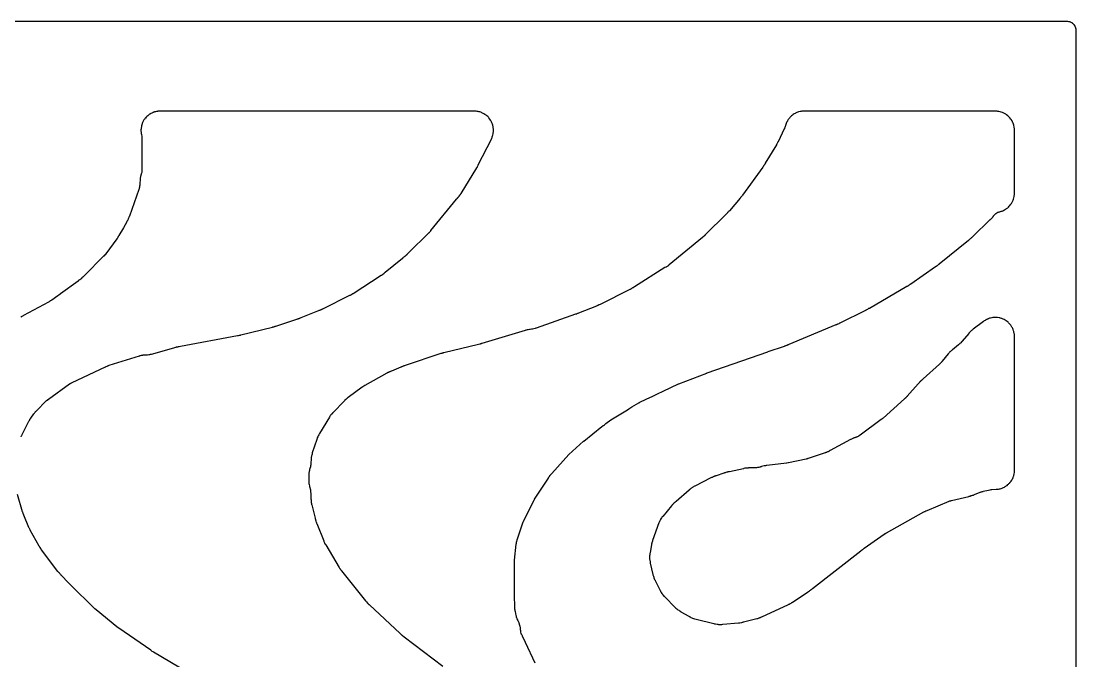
# Model space of a CAD drawing. Header units: millimetres. Extents: x 0 to 300, y 0 to 300.
# Drawn here: x 162.6 to 300.1, y 216.7 to 300.1 of the extents above; entities that cross this region are included whole.
import ezdxf

# ---------------------------------------------------------------- set-up
doc = ezdxf.new("R2010")
doc.units = ezdxf.units.MM
doc.layers.add('CUT', color=7, linetype='CONTINUOUS')

msp = doc.modelspace()

# ---------------------------------------------------------------- linework, layer by layer
at = {"layer": 'CUT'}
for points in [[(1.15, 300.07), (298.85, 300.07), (298.86, 300.07), (298.99, 300.06), (299.12, 300.04), (299.22, 300.02), (299.25, 300.01), (299.27, 300), (299.33, 299.98), (299.34, 299.98), (299.43, 299.94), (299.44, 299.93), (299.54, 299.87), (299.55, 299.86), (299.59, 299.83), (299.6, 299.82), (299.61, 299.82), (299.64, 299.8), (299.69, 299.75), (299.72, 299.72), (299.73, 299.72), (299.77, 299.67), (299.78, 299.66), (299.79, 299.65), (299.8, 299.63), (299.81, 299.63), (299.83, 299.59), (299.84, 299.58), (299.86, 299.55), (299.87, 299.54), (299.88, 299.53), (299.92, 299.46), (299.92, 299.45), (299.93, 299.44), (299.94, 299.43), (299.95, 299.4), (299.96, 299.37), (299.98, 299.33), (299.99, 299.32), (300, 299.3), (300.02, 299.24), (300.02, 299.23), (300.02, 299.22), (300.03, 299.17), (300.04, 299.14), (300.05, 299.12), (300.05, 299.11), (300.05, 299.09), (300.06, 299.03), (300.06, 299.02), (300.06, 299.01), (300.07, 299), (300.07, 298.99), (300.07, 298.98), (300.08, 298.85), (300.08, 298.84), (300.08, 1.15)], [(162.6, 245.89), (162.61, 245.91), (162.63, 245.95), (162.63, 245.96), (162.67, 246.04), (162.67, 246.05), (162.69, 246.09), (162.71, 246.14), (163.62, 247.96), (163.68, 248.04), (163.69, 248.07), (163.73, 248.13), (163.75, 248.17), (163.76, 248.19), (163.8, 248.24), (163.85, 248.3), (163.86, 248.32), (164.26, 248.89), (164.27, 248.9), (164.29, 248.93), (164.31, 248.95), (164.32, 248.96), (164.33, 248.98), (164.34, 248.99), (164.38, 249.06), (164.45, 249.13), (164.48, 249.16), (164.5, 249.19), (164.56, 249.25), (165.93, 250.63), (166.13, 250.79), (166.14, 250.8), (166.17, 250.82), (168.92, 252.8), (169.01, 252.86), (169.02, 252.86), (169.04, 252.88), (169.06, 252.89), (169.11, 252.92), (169.14, 252.93), (169.16, 252.95), (169.26, 253), (173.6, 255.03), (173.63, 255.05), (173.67, 255.07), (173.82, 255.13), (173.86, 255.15), (173.87, 255.15), (173.9, 255.16), (173.93, 255.17), (173.96, 255.18), (173.98, 255.19), (174.09, 255.23), (178.04, 256.46), (178.05, 256.46), (178.08, 256.48), (178.12, 256.49), (178.15, 256.49), (178.29, 256.53), (178.31, 256.53), (178.32, 256.53), (178.33, 256.53), (178.38, 256.54), (178.44, 256.56), (178.45, 256.56), (178.46, 256.56), (178.47, 256.56), (178.5, 256.57), (178.53, 256.57), (178.54, 256.57), (178.6, 256.58), (178.64, 256.58), (178.93, 256.59), (179.03, 256.6), (179.06, 256.6), (179.08, 256.6), (179.26, 256.62), (179.36, 256.64), (179.45, 256.66), (179.57, 256.69), (179.61, 256.7), (182.82, 257.61), (182.83, 257.62), (182.87, 257.63), (182.88, 257.63), (182.92, 257.64), (182.94, 257.64), (182.97, 257.64), (183.01, 257.65), (183.11, 257.67), (183.19, 257.69), (183.39, 257.74), (190.8, 259.09), (190.87, 259.1), (190.92, 259.11), (190.93, 259.11), (190.94, 259.11), (191.05, 259.14), (191.07, 259.15), (191.08, 259.15), (191.09, 259.15), (191.19, 259.17), (191.24, 259.19), (195.36, 260.21), (195.41, 260.22), (195.43, 260.23), (195.53, 260.25), (195.65, 260.29), (195.67, 260.3), (195.7, 260.31), (195.79, 260.33), (198.53, 261.25), (198.56, 261.26), (198.64, 261.28), (198.65, 261.28), (198.7, 261.3), (198.71, 261.3), (198.75, 261.31), (198.78, 261.32), (198.85, 261.34), (198.92, 261.37), (198.96, 261.39), (198.98, 261.4), (199.09, 261.45), (201.29, 262.33), (201.39, 262.36), (201.4, 262.37), (201.45, 262.39), (201.46, 262.39), (201.52, 262.41), (201.58, 262.43), (201.6, 262.44), (201.62, 262.45), (201.71, 262.48), (201.74, 262.5), (201.78, 262.52), (201.81, 262.53), (201.85, 262.55), (201.89, 262.57), (201.92, 262.59), (201.93, 262.59), (202.01, 262.63), (202.03, 262.64), (205.46, 264.35), (205.53, 264.38), (205.54, 264.39), (205.58, 264.41), (205.62, 264.43), (205.65, 264.44), (205.71, 264.48), (205.74, 264.5), (205.75, 264.5), (205.78, 264.53), (205.84, 264.57), (205.86, 264.59), (205.87, 264.6), (209.52, 266.95), (209.54, 266.96), (209.55, 266.96), (209.57, 266.97), (209.6, 266.99), (209.63, 267), (209.67, 267.03), (209.68, 267.03), (209.71, 267.05), (209.73, 267.06), (209.76, 267.09), (209.77, 267.09), (209.82, 267.13), (209.86, 267.16), (209.91, 267.21), (209.92, 267.22), (209.93, 267.22), (209.95, 267.24), (209.96, 267.25), (209.98, 267.27), (210.01, 267.3), (210.06, 267.34), (212.33, 269.2), (212.38, 269.25), (212.42, 269.28), (212.43, 269.29), (212.44, 269.3), (212.51, 269.36), (212.53, 269.38), (212.56, 269.4), (212.57, 269.41), (212.59, 269.42), (212.62, 269.44), (212.63, 269.44), (212.64, 269.45), (212.66, 269.46), (212.72, 269.51), (212.75, 269.53), (212.81, 269.59), (212.83, 269.61), (212.84, 269.61), (212.86, 269.63), (212.87, 269.64), (212.9, 269.67), (212.91, 269.68), (212.94, 269.71), (212.98, 269.76), (213.05, 269.83), (215.78, 272.53), (215.79, 272.53), (215.81, 272.55), (215.88, 272.62), (215.99, 272.75), (216, 272.77), (219.33, 276.86), (219.36, 276.89), (219.37, 276.9), (219.42, 276.95), (219.49, 277.04), (219.51, 277.06), (219.53, 277.08), (219.54, 277.09), (219.55, 277.1), (219.56, 277.11), (219.57, 277.12), (219.58, 277.14), (219.59, 277.15), (219.61, 277.17), (219.62, 277.19), (219.64, 277.21), (219.65, 277.22), (219.65, 277.23), (219.66, 277.24), (219.69, 277.27), (219.69, 277.28), (219.7, 277.29), (219.72, 277.31), (219.73, 277.32), (219.73, 277.33), (219.74, 277.34), (219.77, 277.37), (219.77, 277.38), (219.78, 277.39), (219.8, 277.41), (219.8, 277.42), (219.81, 277.43), (219.82, 277.44), (219.86, 277.49), (219.87, 277.51), (219.88, 277.52), (219.91, 277.57), (219.94, 277.62), (219.94, 277.63), (221.99, 280.95), (222, 280.96), (222.03, 281.01), (222.04, 281.03), (222.08, 281.1), (222.1, 281.13), (222.13, 281.2), (222.15, 281.23), (222.17, 281.28), (222.19, 281.33), (223.89, 284.71), (223.94, 284.81), (223.98, 284.9), (224.02, 285), (224.06, 285.13), (224.08, 285.22), (224.12, 285.4), (224.15, 285.55), (224.16, 285.66), (224.16, 285.67), (224.17, 285.79), (224.17, 285.89), (224.17, 285.9), (224.16, 286.05), (224.14, 286.13), (224.15, 286.13), (224.12, 286.29), (224.12, 286.32), (224.11, 286.32), (224.09, 286.43), (224.07, 286.51), (224.03, 286.64), (224, 286.72), (223.97, 286.8), (223.97, 286.82), (223.92, 286.93), (223.88, 287.01), (223.84, 287.08), (223.82, 287.12), (223.81, 287.13), (223.8, 287.15), (223.71, 287.29), (223.57, 287.47), (223.5, 287.54), (223.47, 287.58), (223.46, 287.59), (223.42, 287.63), (223.42, 287.64), (223.32, 287.73), (223.22, 287.81), (223.06, 287.92), (222.92, 288), (222.84, 288.04), (222.81, 288.05), (222.64, 288.14), (222.61, 288.15), (222.5, 288.2), (222.4, 288.24), (222.28, 288.26), (222.17, 288.28), (222.16, 288.28), (222.15, 288.28), (222.14, 288.28), (222.1, 288.3), (222.07, 288.3), (222.06, 288.3), (221.92, 288.33), (221.77, 288.34), (180.65, 288.34), (180.63, 288.34), (180.54, 288.34), (180.5, 288.33), (180.44, 288.32), (180.38, 288.31), (180.33, 288.3), (180.25, 288.29), (180.1, 288.26), (180.01, 288.23), (179.99, 288.22), (179.96, 288.21), (179.92, 288.2), (179.91, 288.2), (179.88, 288.19), (179.85, 288.18), (179.78, 288.15), (179.74, 288.14), (179.63, 288.09), (179.5, 288.02), (179.48, 288.01), (179.47, 288), (179.44, 287.99), (179.4, 287.96), (179.34, 287.93), (179.25, 287.86), (179.11, 287.75), (179, 287.66), (178.98, 287.64), (178.91, 287.56), (178.81, 287.44), (178.79, 287.41), (178.73, 287.34), (178.72, 287.33), (178.71, 287.31), (178.69, 287.29), (178.62, 287.2), (178.57, 287.12), (178.53, 287.05), (178.48, 286.95), (178.43, 286.84), (178.38, 286.72), (178.36, 286.66), (178.35, 286.63), (178.33, 286.56), (178.32, 286.51), (178.31, 286.5), (178.29, 286.38), (178.28, 286.33), (178.24, 286.13), (178.23, 286.02), (178.22, 285.91), (178.22, 285.75), (178.23, 285.64), (178.24, 285.53), (178.27, 285.38), (178.27, 285.35), (178.28, 285.32), (178.29, 285.24), (178.33, 285.09), (178.34, 284.98), (178.35, 284.84), (178.35, 280.63), (178.34, 280.49), (178.32, 280.36), (178.3, 280.26), (178.27, 280.18), (178.26, 280.14), (178.26, 280.13), (178.22, 279.99), (178.22, 279.97), (178.18, 279.81), (178.16, 279.73), (178.16, 279.72), (178.14, 279.64), (178.14, 279.62), (178.12, 279.52), (178.1, 279.38), (178.08, 278.96), (178.08, 278.93), (178.07, 278.79), (178.06, 278.68), (178.06, 278.66), (178.06, 278.64), (178.05, 278.61), (178.05, 278.58), (178.05, 278.57), (178.03, 278.48), (178.03, 278.46), (178.03, 278.45), (178.03, 278.44), (178.02, 278.41), (178.01, 278.37), (178.01, 278.36), (178, 278.33), (177.99, 278.29), (177.98, 278.27), (177.98, 278.26), (177.98, 278.25), (177.97, 278.23), (177.97, 278.22), (177.97, 278.21), (177.94, 278.13), (176.72, 274.67), (176.71, 274.65), (176.7, 274.62), (176.65, 274.48), (176.65, 274.47), (176.57, 274.3), (176.55, 274.26), (176.52, 274.2), (176.47, 274.1), (176.45, 274.06), (176.44, 274.04), (176.39, 273.95), (176.39, 273.94), (175.93, 273.13), (175.34, 272.14), (175.33, 272.13), (175.32, 272.11), (175.3, 272.08), (175.29, 272.05), (175.27, 272.02), (175.27, 272.01), (175.25, 271.98), (175.23, 271.95), (175.2, 271.89), (175.19, 271.88), (175.17, 271.85), (175.15, 271.81), (175.09, 271.72), (173.63, 269.75), (173.55, 269.64), (173.52, 269.6), (173.51, 269.59), (173.5, 269.58), (173.48, 269.57), (173.47, 269.56), (173.38, 269.46), (173.37, 269.45), (173.35, 269.43), (170.85, 266.92), (170.66, 266.73), (170.61, 266.69), (170.52, 266.61), (170.51, 266.59), (170.48, 266.55), (170.47, 266.55), (170.44, 266.52), (170.37, 266.46), (170.3, 266.41), (170.29, 266.4), (170.26, 266.37), (170.25, 266.37), (170.23, 266.36), (170.21, 266.35), (170.14, 266.3), (170.1, 266.27), (170.07, 266.25), (170.04, 266.22), (170.02, 266.21), (167.74, 264.55), (167.68, 264.51), (167.5, 264.38), (167.37, 264.28), (166.61, 263.73), (166.58, 263.71), (166.57, 263.71), (166.51, 263.68), (166.45, 263.63), (166.41, 263.61), (166.41, 263.6), (166.39, 263.59), (166.38, 263.58), (166.36, 263.57), (166.35, 263.57), (166.32, 263.54), (166.31, 263.54), (166.29, 263.52), (166.26, 263.5), (166.18, 263.45), (162.9, 261.7), (162.85, 261.67), (162.79, 261.63), (162.77, 261.62), (162.69, 261.58), (162.67, 261.56), (162.65, 261.55), (162.63, 261.54), (162.61, 261.53), (162.57, 261.52)], [(229.59, 216.44), (228.34, 219.11), (227.94, 219.96), (227.94, 219.97), (227.9, 220.06), (227.86, 220.11), (227.86, 220.12), (227.85, 220.14), (227.84, 220.15), (227.8, 220.25), (227.79, 220.29), (227.75, 220.44), (227.75, 220.46), (227.73, 220.59), (227.72, 220.63), (227.72, 220.64), (227.72, 220.66), (227.71, 220.73), (227.7, 220.85), (227.7, 220.89), (227.7, 220.91), (227.69, 220.92), (227.69, 220.93), (227.69, 220.97), (227.69, 220.99), (227.68, 221.05), (227.66, 221.15), (227.65, 221.17), (227.65, 221.19), (227.62, 221.33), (227.58, 221.48), (227.56, 221.52), (227.52, 221.65), (227.51, 221.67), (227.48, 221.75), (227.45, 221.82), (227.44, 221.85), (227.4, 221.93), (227.39, 221.95), (227.36, 222), (227.35, 222.03), (227.34, 222.05), (227.27, 222.18), (227.21, 222.29), (227.21, 222.3), (227.21, 222.31), (227.21, 222.32), (227.2, 222.33), (227.19, 222.38), (227.18, 222.4), (227.18, 222.42), (227.17, 222.47), (227.15, 222.54), (227.13, 222.63), (227.02, 223.16), (227.01, 223.2), (227, 223.24), (226.99, 223.28), (226.99, 223.29), (226.99, 223.3), (226.99, 223.31), (226.99, 223.32), (226.98, 223.33), (226.98, 223.34), (226.96, 223.46), (226.95, 223.49), (226.95, 223.51), (226.95, 223.53), (226.95, 223.59), (226.94, 223.63), (226.94, 223.65), (226.94, 223.67), (226.94, 223.68), (226.94, 223.7), (226.91, 225.28), (226.91, 229.84), (227.13, 231.92), (227.14, 231.97), (227.15, 232.03), (227.16, 232.07), (227.16, 232.09), (227.17, 232.12), (227.17, 232.15), (227.17, 232.16), (227.19, 232.24), (227.2, 232.29), (227.25, 232.47), (227.96, 234.57), (227.97, 234.6), (227.98, 234.66), (227.99, 234.69), (227.99, 234.7), (228, 234.71), (228, 234.72), (228, 234.73), (228.02, 234.76), (228.03, 234.78), (228.03, 234.79), (228.08, 234.87), (228.1, 234.91), (228.13, 234.96), (228.13, 234.97), (228.14, 234.99), (228.18, 235.05), (229.47, 237.7), (229.48, 237.71), (229.5, 237.74), (229.52, 237.77), (229.53, 237.78), (231.32, 240.54), (231.36, 240.59), (231.38, 240.63), (231.38, 240.64), (231.39, 240.66), (231.46, 240.74), (231.48, 240.78), (231.49, 240.8), (231.5, 240.81), (231.51, 240.84), (231.52, 240.85), (231.53, 240.86), (231.54, 240.87), (231.55, 240.89), (231.56, 240.9), (231.57, 240.91), (231.59, 240.93), (231.61, 240.95), (231.68, 241.03), (231.72, 241.08), (231.76, 241.13), (231.77, 241.15), (233.99, 243.6), (235.92, 245.34), (235.94, 245.35), (238.31, 247.25), (238.4, 247.32), (238.47, 247.37), (238.5, 247.39), (238.63, 247.49), (238.77, 247.59), (238.83, 247.63), (239.48, 248.11), (241.62, 249.44), (241.79, 249.55), (241.8, 249.55), (242.21, 249.8), (243.11, 250.33), (243.17, 250.36), (243.22, 250.39), (243.23, 250.39), (243.26, 250.41), (244.07, 250.8), (244.92, 251.21), (245.55, 251.51), (246.27, 251.85), (248.27, 252.8), (248.32, 252.82), (248.33, 252.82), (251.96, 254.21), (251.99, 254.23), (252, 254.23), (252.03, 254.24), (259.92, 257), (259.93, 257), (259.96, 257.01), (262.1, 257.73), (262.16, 257.76), (262.18, 257.77), (262.27, 257.79), (262.3, 257.81), (262.33, 257.82), (262.39, 257.84), (262.46, 257.87), (262.49, 257.88), (262.52, 257.9), (262.55, 257.91), (262.57, 257.92), (262.59, 257.92), (262.65, 257.95), (262.67, 257.96), (262.71, 257.98), (268.85, 260.53), (268.91, 260.56), (268.94, 260.57), (268.97, 260.58), (268.98, 260.59), (268.99, 260.59), (269, 260.59), (269.04, 260.61), (269.11, 260.63), (269.22, 260.68), (269.32, 260.74), (269.34, 260.75), (272.68, 262.43), (272.69, 262.43), (272.77, 262.47), (272.78, 262.48), (272.79, 262.48), (272.8, 262.49), (272.84, 262.5), (272.95, 262.55), (273.05, 262.61), (273.1, 262.65), (273.11, 262.66), (273.14, 262.67), (273.17, 262.69), (273.18, 262.69), (278.05, 265.52), (278.07, 265.53), (278.1, 265.55), (278.11, 265.55), (278.13, 265.56), (278.17, 265.58), (278.18, 265.58), (278.21, 265.6), (278.24, 265.62), (278.27, 265.64), (278.28, 265.64), (278.29, 265.65), (278.3, 265.65), (278.31, 265.66), (278.4, 265.72), (278.45, 265.76), (278.5, 265.79), (278.52, 265.81), (278.54, 265.83), (278.56, 265.84), (278.58, 265.86), (281.77, 268.08), (281.78, 268.08), (281.81, 268.1), (281.87, 268.14), (281.92, 268.16), (281.95, 268.19), (282, 268.22), (282.02, 268.24), (282.04, 268.25), (282.12, 268.31), (282.16, 268.35), (282.25, 268.42), (282.26, 268.43), (286.1, 271.52), (286.12, 271.54), (286.17, 271.57), (286.22, 271.62), (286.25, 271.64), (286.32, 271.71), (286.34, 271.73), (286.39, 271.78), (286.47, 271.84), (286.5, 271.87), (286.53, 271.9), (286.57, 271.94), (286.61, 271.98), (286.62, 271.98), (288.91, 274.21), (288.94, 274.23), (288.95, 274.24), (288.97, 274.26), (288.98, 274.27), (288.99, 274.28), (289.05, 274.33), (289.06, 274.34), (289.07, 274.35), (289.08, 274.36), (289.11, 274.39), (289.2, 274.49), (289.24, 274.54), (289.26, 274.57), (289.27, 274.58), (289.29, 274.61), (289.34, 274.67), (289.36, 274.7), (289.44, 274.8), (289.45, 274.81), (289.56, 274.92), (289.65, 275), (289.76, 275.08), (289.85, 275.14), (289.88, 275.15), (289.89, 275.16), (289.9, 275.16), (289.93, 275.18), (289.99, 275.2), (290.08, 275.23), (290.17, 275.24), (290.27, 275.27), (290.32, 275.29), (290.34, 275.3), (290.35, 275.3), (290.38, 275.31), (290.39, 275.31), (290.42, 275.32), (290.43, 275.32), (290.43, 275.33), (290.45, 275.33), (290.56, 275.37), (290.67, 275.42), (290.8, 275.49), (290.82, 275.51), (290.83, 275.51), (290.86, 275.52), (290.9, 275.55), (290.96, 275.58), (291.05, 275.65), (291.19, 275.76), (291.3, 275.85), (291.4, 275.95), (291.49, 276.06), (291.6, 276.2), (291.67, 276.3), (291.73, 276.4), (291.77, 276.47), (291.83, 276.58), (291.87, 276.66), (291.9, 276.75), (291.95, 276.89), (292, 277.05), (292.03, 277.2), (292.05, 277.33), (292.07, 277.45), (292.08, 277.58), (292.08, 285.93), (292.07, 286.06), (292.05, 286.18), (292.03, 286.31), (292, 286.46), (291.97, 286.55), (291.95, 286.6), (291.94, 286.65), (291.93, 286.68), (291.92, 286.71), (291.89, 286.78), (291.88, 286.82), (291.83, 286.93), (291.76, 287.06), (291.75, 287.08), (291.74, 287.09), (291.73, 287.12), (291.7, 287.16), (291.67, 287.22), (291.6, 287.31), (291.49, 287.45), (291.4, 287.56), (291.3, 287.66), (291.19, 287.75), (291.05, 287.86), (290.95, 287.93), (290.85, 287.99), (290.78, 288.03), (290.67, 288.09), (290.59, 288.13), (290.5, 288.16), (290.36, 288.21), (290.2, 288.26), (290.05, 288.29), (289.92, 288.31), (289.8, 288.33), (289.67, 288.34), (264.65, 288.34), (264.56, 288.34), (264.43, 288.33), (264.43, 288.32), (264.36, 288.32), (264.28, 288.31), (264.14, 288.28), (263.98, 288.24), (263.95, 288.23), (263.94, 288.23), (263.82, 288.2), (263.7, 288.15), (263.53, 288.07), (263.47, 288.04), (263.34, 287.97), (263.24, 287.91), (263.21, 287.89), (263.13, 287.83), (263.03, 287.75), (262.96, 287.68), (262.89, 287.62), (262.79, 287.51), (262.74, 287.44), (262.63, 287.3), (262.61, 287.28), (262.58, 287.24), (262.52, 287.15), (262.47, 287.06), (262.47, 287.05), (262.44, 287), (262.41, 286.95), (262.41, 286.94), (262.36, 286.84), (262.32, 286.74), (262.28, 286.62), (262.24, 286.49), (262.24, 286.48), (262.23, 286.45), (262.23, 286.44), (262.18, 286.34), (262.15, 286.22), (262.15, 286.21), (262.11, 286.11), (262.11, 286.1), (262.08, 286.04), (262.07, 286.02), (261.26, 284.36), (261.25, 284.34), (261.2, 284.25), (261.18, 284.22), (261.14, 284.14), (261.11, 284.1), (261.08, 284.04), (261.07, 284.02), (261.06, 284), (261.04, 283.96), (259.6, 281.57), (259.59, 281.55), (259.56, 281.5), (259.56, 281.49), (259.55, 281.47), (259.54, 281.46), (259.53, 281.43), (259.49, 281.37), (259.48, 281.34), (259.47, 281.32), (259.42, 281.26), (259.36, 281.17), (259.34, 281.15), (259.34, 281.14), (259.28, 281.06), (259.27, 281.05), (259.26, 281.03), (256.62, 277.38), (256.61, 277.38), (256.57, 277.31), (256.49, 277.2), (256.46, 277.17), (256.45, 277.16), (256.43, 277.13), (256.41, 277.11), (256.39, 277.09), (256.37, 277.07), (256.33, 277.02), (254.91, 275.37), (254.85, 275.31), (254.85, 275.3), (254.79, 275.24), (254.77, 275.22), (254.73, 275.18), (254.73, 275.17), (254.71, 275.15), (254.65, 275.09), (254.63, 275.07), (254.62, 275.05), (254.59, 275.02), (254.55, 274.98), (251.78, 272.21), (251.75, 272.18), (251.73, 272.16), (251.71, 272.14), (251.68, 272.12), (251.64, 272.08), (251.63, 272.07), (251.62, 272.06), (251.59, 272.04), (251.57, 272.02), (251.56, 272.01), (251.55, 272), (251.51, 271.97), (251.43, 271.9), (251.42, 271.89), (247.07, 268.31), (247.03, 268.28), (247, 268.26), (246.98, 268.24), (246.92, 268.2), (246.88, 268.16), (246.87, 268.16), (246.84, 268.14), (246.81, 268.12), (246.8, 268.11), (246.73, 268.06), (246.71, 268.05), (246.71, 268.04), (246.7, 268.04), (246.68, 268.02), (246.62, 268), (246.52, 267.95), (242.53, 265.45), (242.45, 265.39), (242.44, 265.39), (242.42, 265.37), (242.41, 265.37), (242.36, 265.34), (242.31, 265.31), (242.3, 265.3), (242.28, 265.29), (242.27, 265.28), (242.26, 265.28), (242.25, 265.27), (242.09, 265.17), (242.06, 265.16), (241.99, 265.12), (241.96, 265.1), (238.06, 263.16), (237.92, 263.09), (237.89, 263.08), (237.88, 263.07), (237.85, 263.06), (237.82, 263.05), (237.79, 263.04), (237.77, 263.03), (237.72, 263.01), (237.69, 262.99), (237.68, 262.98), (237.67, 262.98), (237.65, 262.97), (237.64, 262.97), (237.63, 262.96), (237.58, 262.94), (235.24, 262.02), (235.23, 262.01), (235.18, 261.99), (235.13, 261.97), (235.05, 261.93), (235.03, 261.92), (235, 261.91), (234.93, 261.89), (234.92, 261.88), (234.9, 261.87), (234.88, 261.87), (229.72, 260.06), (229.69, 260.05), (229.61, 260.03), (229.41, 259.97), (229.25, 259.94), (229.21, 259.93), (229.12, 259.92), (228.96, 259.91), (228.86, 259.89), (228.68, 259.86), (228.57, 259.84), (228.42, 259.8), (228.4, 259.8), (228.29, 259.77), (222.64, 258.06), (222.6, 258.05), (222.59, 258.05), (222.56, 258.04), (222.53, 258.03), (222.5, 258.02), (222.49, 258.02), (222.45, 258), (222.38, 257.98), (222.2, 257.93), (217.71, 256.86), (217.69, 256.86), (217.67, 256.85), (217.63, 256.84), (217.62, 256.84), (217.61, 256.84), (217.6, 256.83), (217.59, 256.83), (217.57, 256.82), (217.56, 256.82), (217.55, 256.82), (217.53, 256.81), (217.5, 256.8), (217.49, 256.8), (217.44, 256.78), (217.42, 256.78), (217.4, 256.77), (217.31, 256.75), (212.64, 255.19), (212.57, 255.16), (212.56, 255.16), (212.55, 255.15), (212.54, 255.15), (212.53, 255.15), (212.5, 255.14), (212.46, 255.13), (212.43, 255.12), (212.42, 255.12), (212.31, 255.08), (212.23, 255.04), (212.2, 255.03), (212.17, 255.01), (212.16, 255), (212.15, 255), (212.13, 254.99), (212.12, 254.98), (212.1, 254.97), (210.87, 254.48), (210.83, 254.47), (210.74, 254.43), (210.64, 254.38), (210.61, 254.36), (210.59, 254.35), (210.58, 254.34), (210.57, 254.34), (210.56, 254.33), (210.52, 254.32), (210.49, 254.31), (210.48, 254.3), (210.47, 254.3), (210.45, 254.29), (210.4, 254.27), (210.39, 254.26), (210.37, 254.25), (210.36, 254.25), (210.35, 254.24), (210.33, 254.23), (210.31, 254.22), (210.3, 254.21), (210.29, 254.21), (210.26, 254.19), (207.41, 252.61), (207.35, 252.58), (207.27, 252.53), (207.21, 252.49), (207.2, 252.48), (207.19, 252.47), (207.15, 252.44), (207.1, 252.41), (207.07, 252.38), (205.25, 251.05), (205.21, 251.02), (205.16, 250.98), (205.12, 250.95), (205.06, 250.89), (205.04, 250.87), (205.03, 250.87), (205.01, 250.85), (204.98, 250.82), (204.92, 250.78), (204.81, 250.68), (204.79, 250.66), (204.77, 250.64), (204.76, 250.62), (203.24, 249.05), (203.23, 249.04), (203.21, 249.02), (203.17, 248.97), (203.1, 248.89), (203.08, 248.87), (203.08, 248.86), (202.99, 248.76), (202.94, 248.69), (202.86, 248.59), (202.79, 248.49), (201.48, 246.33), (201.41, 246.18), (201.39, 246.15), (201.34, 246.04), (201.33, 246.03), (201.27, 245.92), (201.26, 245.9), (201.21, 245.8), (201.18, 245.7), (201.18, 245.69), (201.15, 245.6), (201.14, 245.55), (200.56, 243.82), (200.54, 243.73), (200.54, 243.72), (200.53, 243.69), (200.52, 243.64), (200.48, 243.52), (200.46, 243.44), (200.44, 243.35), (200.42, 243.26), (200.4, 243.12), (200.39, 243), (200.39, 242.88), (200.39, 242.85), (200.38, 242.6), (200.37, 242.5), (200.37, 242.41), (200.36, 242.3), (200.35, 242.26), (200.35, 242.23), (200.34, 242.18), (200.33, 242.15), (200.33, 242.11), (200.31, 241.99), (200.3, 241.97), (200.28, 241.91), (200.27, 241.88), (200.25, 241.81), (200.24, 241.79), (200.24, 241.78), (200.23, 241.75), (200.21, 241.68), (200.21, 241.66), (200.2, 241.63), (200.17, 241.5), (200.15, 241.42), (200.13, 241.31), (200.11, 241.21), (200.11, 241.1), (200.11, 240.97), (200.1, 240.11), (200.1, 240.1), (200.1, 240.06), (200.1, 239.96), (200.12, 239.86), (200.12, 239.83), (200.14, 239.69), (200.17, 239.53), (200.19, 239.45), (200.3, 239.01), (200.33, 238.84), (200.33, 238.8), (200.34, 238.78), (200.34, 238.75), (200.34, 238.71), (200.35, 238.62), (200.36, 238.58), (200.36, 238.51), (200.36, 238.49), (200.36, 238.46), (200.36, 238.45), (200.38, 237.84), (200.38, 237.82), (200.39, 237.7), (200.39, 237.67), (200.4, 237.58), (200.4, 237.55), (200.41, 237.55), (200.41, 237.54), (200.41, 237.53), (200.41, 237.51), (200.41, 237.48), (200.42, 237.42), (200.42, 237.35), (200.42, 237.33), (200.43, 237.26), (200.44, 237.23), (200.44, 237.22), (200.45, 237.19), (200.46, 237.12), (200.47, 237.1), (200.48, 237.07), (200.49, 237.03), (200.93, 235.3), (200.93, 235.27), (200.96, 235.16), (200.96, 235.15), (200.96, 235.14), (200.99, 235.04), (200.99, 235.03), (201, 235.01), (201.01, 234.96), (201.02, 234.93), (201.03, 234.91), (201.03, 234.9), (201.08, 234.75), (201.09, 234.73), (201.11, 234.67), (201.14, 234.6), (202.05, 232.35), (202.06, 232.32), (202.06, 232.31), (202.07, 232.29), (202.1, 232.2), (202.15, 232.09), (202.21, 231.99), (202.24, 231.95), (202.25, 231.94), (202.28, 231.88), (202.3, 231.86), (204.04, 228.89), (204.11, 228.78), (204.17, 228.69), (204.17, 228.68), (204.23, 228.61), (204.24, 228.59), (204.3, 228.53), (204.32, 228.51), (204.32, 228.5), (204.33, 228.49), (204.34, 228.48), (204.36, 228.45), (207.49, 224.55), (207.53, 224.5), (207.61, 224.42), (207.75, 224.26), (207.8, 224.2), (207.82, 224.18), (207.83, 224.17), (207.84, 224.16), (207.89, 224.12), (207.91, 224.1), (207.94, 224.07), (207.99, 224.03), (212, 220.28), (212.01, 220.28), (212.04, 220.25), (212.05, 220.24), (212.06, 220.23), (212.08, 220.22), (212.1, 220.2), (212.11, 220.19), (212.14, 220.17), (212.16, 220.15), (212.18, 220.13), (212.23, 220.09), (212.25, 220.07), (212.26, 220.07), (212.27, 220.05), (212.28, 220.04), (212.29, 220.04), (212.3, 220.03), (212.33, 220), (212.34, 219.99), (212.37, 219.97), (212.4, 219.94), (212.45, 219.9), (212.47, 219.89), (212.48, 219.88), (212.52, 219.85), (217.58, 216.03)], [(184.32, 215.22), (179.87, 217.85), (179.8, 217.9), (179.7, 217.96), (179.66, 217.98), (179.64, 218), (179.63, 218), (179.6, 218.03), (179.55, 218.07), (179.49, 218.11), (175.34, 220.97), (175.14, 221.13), (175.12, 221.14), (175.1, 221.16), (172.37, 223.36), (172.22, 223.49), (172.21, 223.51), (172.13, 223.58), (172.11, 223.6), (169.06, 226.61), (168.95, 226.72), (168.87, 226.78), (168.82, 226.83), (168.78, 226.87), (168.77, 226.88), (168.76, 226.89), (168.73, 226.92), (167.87, 227.83), (167.84, 227.86), (167.82, 227.89), (167.81, 227.91), (167.8, 227.92), (167.79, 227.93), (167.75, 227.99), (167.69, 228.06), (167.6, 228.16), (167.59, 228.17), (167.55, 228.21), (167.53, 228.24), (167.41, 228.38), (165.27, 231.18), (165.22, 231.25), (165.2, 231.29), (165.16, 231.37), (165.1, 231.47), (165.06, 231.53), (165.03, 231.58), (165.02, 231.59), (165, 231.63), (164.97, 231.68), (163.8, 233.77), (163.79, 233.79), (163.73, 233.9), (163.68, 233.98), (163.67, 234), (163.62, 234.11), (162.97, 235.69), (162.95, 235.73), (162.94, 235.74), (162.93, 235.78), (162.92, 235.8), (162.9, 235.84), (162.89, 235.86), (162.88, 235.9), (162.87, 235.93), (162.85, 235.96), (162.85, 235.97), (162.82, 236.07), (162.81, 236.08), (162.8, 236.13), (162.13, 238.39)]]:
    msp.add_lwpolyline(points, dxfattribs=at)
msp.add_lwpolyline([(244.57, 229.72), (244.58, 229.66), (244.58, 229.64), (244.58, 229.61), (244.58, 229.6), (244.59, 229.55), (244.61, 229.47), (244.61, 229.44), (244.95, 227.97), (244.96, 227.92), (245.01, 227.74), (245.05, 227.64), (245.06, 227.61), (245.06, 227.6), (245.07, 227.59), (245.07, 227.57), (245.08, 227.56), (245.08, 227.54), (245.12, 227.43), (245.17, 227.32), (245.23, 227.22), (245.24, 227.2), (245.9, 225.9), (245.93, 225.84), (245.95, 225.78), (245.96, 225.77), (246.01, 225.66), (246.04, 225.61), (246.12, 225.5), (246.12, 225.49), (246.13, 225.48), (246.14, 225.47), (246.15, 225.46), (246.16, 225.45), (246.2, 225.39), (246.2, 225.38), (246.28, 225.29), (246.39, 225.17), (246.42, 225.13), (247.95, 223.6), (248.05, 223.51), (248.09, 223.48), (248.15, 223.43), (248.2, 223.39), (248.31, 223.31), (248.42, 223.24), (248.44, 223.23), (248.45, 223.22), (248.5, 223.19), (248.53, 223.18), (248.53, 223.17), (248.6, 223.13), (249.62, 222.54), (249.68, 222.51), (249.72, 222.49), (249.73, 222.48), (249.78, 222.46), (249.8, 222.45), (249.81, 222.44), (249.85, 222.42), (249.9, 222.39), (249.91, 222.39), (250.01, 222.34), (250.11, 222.3), (250.23, 222.26), (250.38, 222.21), (250.42, 222.2), (250.58, 222.14), (252.9, 221.57), (252.98, 221.56), (253.09, 221.54), (253.32, 221.5), (253.41, 221.49), (253.51, 221.48), (253.68, 221.47), (253.88, 221.48), (253.94, 221.48), (254.05, 221.49), (256.09, 221.68), (256.1, 221.68), (256.19, 221.68), (256.29, 221.69), (256.48, 221.72), (256.49, 221.73), (256.55, 221.74), (256.64, 221.76), (256.73, 221.78), (256.76, 221.79), (258.5, 222.22), (258.61, 222.25), (258.78, 222.31), (258.8, 222.32), (258.82, 222.33), (258.83, 222.33), (258.9, 222.36), (258.91, 222.36), (258.92, 222.37), (258.96, 222.38), (259.01, 222.4), (259.1, 222.44), (259.16, 222.47), (262.62, 224.08), (262.68, 224.1), (262.73, 224.12), (262.74, 224.13), (262.84, 224.18), (262.85, 224.19), (262.86, 224.19), (262.88, 224.2), (262.95, 224.24), (262.96, 224.25), (263.01, 224.29), (263.02, 224.29), (263.05, 224.31), (263.06, 224.32), (263.07, 224.33), (263.1, 224.34), (263.13, 224.36), (265.19, 225.73), (265.21, 225.74), (265.3, 225.8), (265.31, 225.81), (265.4, 225.86), (265.42, 225.88), (265.49, 225.93), (265.52, 225.96), (265.57, 226), (265.62, 226.04), (265.64, 226.06), (265.66, 226.08), (265.72, 226.12), (265.74, 226.13), (272.06, 231.06), (272.07, 231.06), (272.11, 231.1), (272.14, 231.13), (272.15, 231.13), (272.16, 231.14), (272.18, 231.16), (272.24, 231.19), (272.26, 231.21), (272.29, 231.23), (272.33, 231.26), (272.34, 231.27), (272.38, 231.3), (272.4, 231.32), (272.41, 231.33), (272.42, 231.34), (272.43, 231.34), (272.5, 231.39), (275.07, 233.21), (275.14, 233.26), (275.2, 233.29), (275.25, 233.32), (275.27, 233.33), (275.28, 233.34), (275.3, 233.35), (275.36, 233.38), (275.41, 233.41), (280.25, 236.12), (280.28, 236.14), (280.34, 236.18), (280.4, 236.2), (280.51, 236.25), (280.57, 236.28), (280.68, 236.33), (283.55, 237.52), (283.65, 237.56), (283.69, 237.57), (283.77, 237.59), (283.83, 237.61), (283.87, 237.62), (286.12, 238.15), (286.15, 238.16), (286.16, 238.16), (286.24, 238.18), (286.26, 238.19), (286.27, 238.19), (286.28, 238.2), (286.31, 238.21), (286.35, 238.22), (286.36, 238.22), (286.38, 238.23), (286.45, 238.25), (286.47, 238.26), (286.52, 238.27), (286.62, 238.3), (286.72, 238.33), (286.78, 238.36), (286.79, 238.36), (286.85, 238.38), (287.61, 238.68), (287.63, 238.69), (287.64, 238.69), (287.75, 238.73), (287.76, 238.73), (287.87, 238.77), (287.91, 238.78), (287.97, 238.8), (287.99, 238.8), (288, 238.81), (288.7, 238.98), (288.92, 239.02), (289.03, 239.03), (289.13, 239.04), (289.69, 239.07), (289.76, 239.08), (289.95, 239.1), (290, 239.11), (290.01, 239.11), (290.11, 239.12), (290.22, 239.15), (290.32, 239.18), (290.48, 239.24), (290.51, 239.25), (290.64, 239.3), (290.77, 239.37), (290.87, 239.44), (290.93, 239.47), (290.99, 239.51), (291.1, 239.59), (291.22, 239.69), (291.3, 239.76), (291.35, 239.81), (291.41, 239.87), (291.45, 239.92), (291.47, 239.94), (291.5, 239.97), (291.53, 240.01), (291.54, 240.02), (291.55, 240.03), (291.62, 240.12), (291.62, 240.13), (291.63, 240.14), (291.71, 240.26), (291.78, 240.38), (291.81, 240.44), (291.84, 240.5), (291.89, 240.62), (291.95, 240.78), (291.97, 240.82), (291.98, 240.85), (292.01, 240.97), (292.02, 241.05), (292.03, 241.1), (292.03, 241.11), (292.06, 241.28), (292.08, 241.39), (292.08, 241.49), (292.08, 259.05), (292.07, 259.16), (292.06, 259.27), (292.04, 259.37), (292.03, 259.43), (292.01, 259.51), (292, 259.56), (291.99, 259.61), (291.98, 259.63), (291.96, 259.73), (291.91, 259.88), (291.84, 260.04), (291.81, 260.1), (291.75, 260.21), (291.66, 260.35), (291.65, 260.37), (291.59, 260.46), (291.52, 260.55), (291.44, 260.64), (291.39, 260.69), (291.31, 260.78), (291.23, 260.86), (291.13, 260.93), (291.04, 261), (291, 261.02), (290.85, 261.12), (290.74, 261.18), (290.6, 261.25), (290.44, 261.32), (290.41, 261.33), (290.38, 261.34), (290.25, 261.38), (290.17, 261.4), (290.08, 261.42), (289.88, 261.45), (289.81, 261.46), (289.66, 261.47), (289.65, 261.47), (289.59, 261.47), (289.46, 261.46), (289.4, 261.46), (289.39, 261.46), (289.26, 261.45), (289.13, 261.43), (288.95, 261.39), (288.83, 261.36), (288.72, 261.32), (288.69, 261.3), (288.68, 261.3), (288.65, 261.29), (288.64, 261.28), (288.55, 261.25), (288.52, 261.23), (288.45, 261.2), (288.44, 261.19), (288.41, 261.18), (288.38, 261.16), (288.33, 261.14), (288.29, 261.11), (288.24, 261.08), (288.13, 261.01), (288.04, 260.95), (286.69, 259.92), (286.59, 259.85), (286.56, 259.82), (286.49, 259.77), (286.41, 259.7), (286.35, 259.65), (286.28, 259.58), (286.18, 259.47), (286.13, 259.4), (286.11, 259.38), (285.27, 258.38), (285.25, 258.36), (285.24, 258.35), (285.2, 258.3), (285.18, 258.28), (285.07, 258.15), (285.05, 258.13), (285.04, 258.12), (285.03, 258.11), (284.97, 258.06), (284.92, 258.01), (284.9, 258), (284.87, 257.98), (284.79, 257.9), (284, 257.26), (283.95, 257.22), (283.86, 257.14), (283.73, 257.03), (283.66, 256.97), (283.63, 256.94), (283.61, 256.92), (283.54, 256.85), (283.51, 256.82), (283.43, 256.73), (282.66, 255.78), (282.65, 255.77), (282.64, 255.75), (282.62, 255.73), (282.59, 255.69), (282.55, 255.65), (282.51, 255.6), (282.48, 255.56), (282.39, 255.46), (282.38, 255.45), (282.31, 255.38), (280.17, 253.48), (280.12, 253.43), (280.11, 253.42), (280.08, 253.39), (280.07, 253.38), (280.04, 253.35), (280.02, 253.34), (279.99, 253.31), (279.94, 253.26), (279.88, 253.21), (279.86, 253.19), (279.85, 253.18), (279.84, 253.17), (279.82, 253.15), (279.79, 253.11), (279.77, 253.09), (279.74, 253.06), (279.71, 253.02), (279.69, 253), (279.63, 252.94), (279.63, 252.93), (279.56, 252.86), (279.52, 252.81), (278.1, 251.2), (278.08, 251.18), (278.01, 251.1), (277.94, 251.03), (277.92, 251.01), (277.89, 250.98), (277.84, 250.94), (277.82, 250.92), (277.8, 250.9), (277.79, 250.89), (277.74, 250.84), (274.96, 248.36), (274.86, 248.29), (274.78, 248.22), (274.76, 248.21), (274.74, 248.19), (274.72, 248.17), (274.69, 248.15), (274.68, 248.15), (271.96, 246.14), (271.95, 246.14), (271.92, 246.12), (271.85, 246.07), (271.83, 246.05), (271.8, 246.03), (271.79, 246.02), (271.78, 246.01), (271.76, 246), (271.75, 245.99), (271.73, 245.98), (271.69, 245.96), (271.63, 245.93), (271.6, 245.91), (271.56, 245.89), (271.48, 245.86), (271.44, 245.85), (271.43, 245.85), (271.4, 245.84), (271.39, 245.84), (271.36, 245.83), (271.35, 245.83), (271.32, 245.82), (271.29, 245.81), (271.25, 245.8), (271.23, 245.79), (271.22, 245.79), (271.21, 245.79), (271.19, 245.78), (271.17, 245.77), (271.14, 245.76), (271.09, 245.74), (271.08, 245.73), (270.99, 245.7), (270.9, 245.66), (270.74, 245.58), (270.71, 245.56), (268.06, 244.12), (267.93, 244.05), (267.91, 244.03), (267.87, 244.01), (267.77, 243.95), (267.72, 243.94), (267.61, 243.89), (267.59, 243.88), (267.58, 243.88), (267.54, 243.87), (267.5, 243.85), (267.44, 243.83), (267.42, 243.82), (267.39, 243.81), (267.38, 243.81), (265.2, 243.08), (265.17, 243.07), (265.15, 243.07), (265.14, 243.06), (265.11, 243.06), (265.07, 243.05), (265.06, 243.05), (265.03, 243.04), (264.94, 243.01), (264.92, 243.01), (262.64, 242.51), (262.57, 242.5), (262.41, 242.47), (262.37, 242.46), (262.36, 242.46), (262.34, 242.46), (259.81, 242.17), (259.79, 242.17), (259.71, 242.17), (259.61, 242.15), (259.43, 242.12), (259.27, 242.09), (259.11, 242.04), (259.04, 242.01), (259.02, 242), (258.97, 241.98), (258.95, 241.97), (258.93, 241.97), (258.9, 241.96), (258.77, 241.93), (258.61, 241.9), (258.56, 241.9), (258.44, 241.89), (257.51, 241.86), (257.44, 241.85), (257.4, 241.85), (257.35, 241.84), (257.33, 241.84), (257.23, 241.83), (257.16, 241.83), (257.04, 241.82), (256.93, 241.81), (256.81, 241.78), (256.76, 241.76), (254.93, 241.37), (254.9, 241.37), (254.82, 241.36), (254.72, 241.33), (254.71, 241.33), (254.66, 241.32), (254.61, 241.3), (254.6, 241.3), (254.45, 241.25), (254.35, 241.22), (254.33, 241.21), (254.3, 241.2), (254.25, 241.19), (254.21, 241.17), (253.2, 240.84), (253.16, 240.82), (253.14, 240.82), (253.12, 240.81), (253.11, 240.81), (253.11, 240.8), (253.1, 240.8), (253.08, 240.79), (253.07, 240.79), (253.06, 240.79), (253.05, 240.79), (253.04, 240.78), (253.03, 240.78), (253.01, 240.77), (253, 240.77), (252.99, 240.77), (252.96, 240.75), (252.93, 240.74), (252.92, 240.74), (252.89, 240.72), (252.82, 240.69), (252.81, 240.69), (252.8, 240.68), (252.78, 240.67), (252.76, 240.66), (252.75, 240.66), (252.72, 240.65), (252.66, 240.63), (252.58, 240.6), (252.49, 240.56), (250.4, 239.49), (250.39, 239.48), (250.35, 239.46), (250.3, 239.43), (250.27, 239.42), (250.22, 239.39), (250.16, 239.35), (250.11, 239.32), (250.1, 239.31), (250.03, 239.26), (249.99, 239.24), (249.88, 239.16), (249.82, 239.11), (249.76, 239.06), (249.73, 239.03), (249.68, 238.99), (249.67, 238.98), (247.96, 237.49), (247.89, 237.44), (247.83, 237.38), (247.82, 237.38), (247.81, 237.37), (247.73, 237.31), (247.66, 237.24), (247.65, 237.23), (247.64, 237.22), (247.57, 237.14), (247.54, 237.1), (247.52, 237.08), (247.48, 237.03), (247.47, 237.02), (247.39, 236.93), (247.36, 236.9), (246.23, 235.55), (246.22, 235.55), (246.21, 235.53), (246.19, 235.51), (246.17, 235.48), (246.14, 235.45), (246.12, 235.43), (246.06, 235.35), (246.05, 235.34), (245.99, 235.24), (245.95, 235.17), (245.94, 235.15), (245.92, 235.11), (245.89, 235.07), (245.84, 234.97), (245.79, 234.86), (245.75, 234.75), (245.74, 234.72), (245.74, 234.7), (244.9, 232.4), (244.88, 232.33), (244.81, 232.12), (244.79, 232.03), (244.78, 231.99), (244.76, 231.9), (244.58, 230.78), (244.56, 230.72), (244.55, 230.66), (244.55, 230.63), (244.53, 230.53), (244.52, 230.4), (244.52, 230.36), (244.51, 230.2), (244.51, 230.14), (244.51, 230.11), (244.52, 229.98), (244.54, 229.88), (244.54, 229.85), (244.56, 229.79), (244.57, 229.73)], close=True, dxfattribs=at)

doc.saveas('drawing.dxf')
